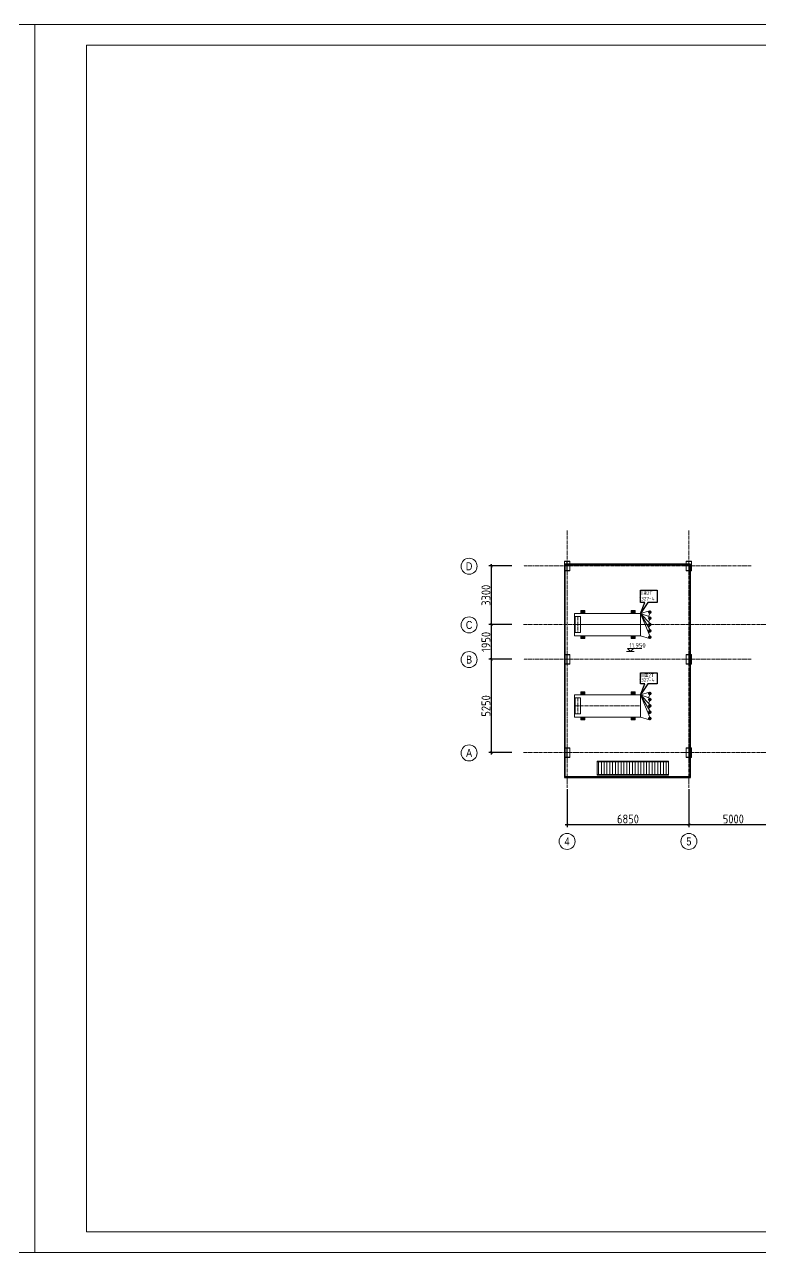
# Model space of a CAD drawing. Header units: millimetres. Extents: x 163705 to 1616509, y 81827 to 302547.
# Drawn here: x 931439 to 972828, y 114945 to 184010 of the extents above; entities that cross this region are included whole.
import ezdxf
from ezdxf.enums import TextEntityAlignment as Align

# ---------------------------------------------------------------- set-up
doc = ezdxf.new("R2010")
doc.units = ezdxf.units.MM
doc.header["$LTSCALE"] = 10
doc.linetypes.add('CENTER2', pattern=[28.575, 19.05, -3.175, 3.175, -3.175])
for name, color, linetype, lineweight in [('1-中心线', 1, 'CENTER2', 0), ('1-剖面线', 8, 'Continuous', 0), ('1-图框层', 7, 'Continuous', 0), ('1-护栏', 4, 'Continuous', 18), ('1-文本', 4, 'Continuous', 0), ('1-标注', 3, 'Continuous', 0), ('1-设备轮廓', 2, 'Continuous', 18), ('1-钢构', 6, 'Continuous', 0)]:
    doc.layers.add(name, color=color, linetype=linetype, lineweight=lineweight)
doc.styles.add('ARIAL', font='arial.ttf', dxfattribs={"width": 0.7})
doc.styles.add('HZ', font='gbenor.shx', dxfattribs={"bigfont": 'gbcbig.shx'})
doc.styles.get("Standard").update_dxf_attribs({"font": 'arial.ttf'})
doc.dimstyles.new('100$0', dxfattribs={"dimscale": 100, "dimtxt": 5, "dimasz": 1.5, "dimexe": 1.5, "dimexo": 0.5, "dimtad": 1, "dimdec": 0, "dimdsep": 46, "dimtxsty": 'HZ', "dimblk": 'ARCHTICK', "dimcen": 2.5, "dimdle": 1, "dimclrd": 256, "dimclre": 256, "dimadec": 0, "dimazin": 0, "dimtfac": 1, "dimtdec": 0, "dimtmove": 0, "dimatfit": 3, "dimfxl": 0, "dimarcsym": 0})

# ---------------------------------------------------------------- blocks, each defined once
blk = doc.blocks.new('_ArchTick')
at = {"const_width": 0.15}
blk.add_lwpolyline([(-0.5, -0.5), (0.5, 0.5)], dxfattribs=at)
blk = doc.blocks.new('*D233')
at = {"layer": '1-标注', "lineweight": -2, "transparency": 16777216}
for p, q in [((961953, 141009), (961953, 138863)), ((968803, 141009), (968803, 138863)), ((961853, 139013), (968903, 139013))]:
    blk.add_line(p, q, dxfattribs=at)
at = {"layer": 'Defpoints', "transparency": 16777216}
for p in [(961953, 141059), (968803, 141059), (968803, 139013)]:
    blk.add_point(p, dxfattribs=at)
at = {"layer": '1-标注', "lineweight": -2, "transparency": 16777216, "xscale": 150, "yscale": 150, "zscale": 150, "rotation": 180}
blk.add_blockref('_ArchTick', (961953, 139013), dxfattribs=at)
at = {"layer": '1-标注', "lineweight": -2, "transparency": 16777216, "xscale": 150, "yscale": 150, "zscale": 150}
blk.add_blockref('_ArchTick', (968803, 139013), dxfattribs=at)
at = {"layer": '1-标注', "transparency": 16777216, "insert": (965378, 139325), "char_height": 500, "attachment_point": 5, "style": 'HZ'}
blk.add_mtext('6850', dxfattribs=at)
blk = doc.blocks.new('*D234')
at = {"layer": '1-标注', "lineweight": -2, "transparency": 16777216}
for p, q in [((968803, 141009), (968803, 138863)), ((973803, 140509), (973803, 138863)), ((968703, 139013), (973903, 139013))]:
    blk.add_line(p, q, dxfattribs=at)
at = {"layer": 'Defpoints', "transparency": 16777216}
for p in [(968803, 141059), (973803, 140559), (973803, 139013)]:
    blk.add_point(p, dxfattribs=at)
at = {"layer": '1-标注', "lineweight": -2, "transparency": 16777216, "xscale": 150, "yscale": 150, "zscale": 150, "rotation": 180}
blk.add_blockref('_ArchTick', (968803, 139013), dxfattribs=at)
at = {"layer": '1-标注', "lineweight": -2, "transparency": 16777216, "xscale": 150, "yscale": 150, "zscale": 150}
blk.add_blockref('_ArchTick', (973803, 139013), dxfattribs=at)
at = {"layer": '1-标注', "transparency": 16777216, "insert": (971303, 139325), "char_height": 500, "attachment_point": 5, "style": 'HZ'}
blk.add_mtext('5000', dxfattribs=at)
blk = doc.blocks.new('*D244')
at = {"layer": '1-标注', "lineweight": -2, "transparency": 16777216}
for p, q in [((958841, 148310), (957552, 148310)), ((957702, 142960), (957702, 148410)), ((958841, 143060), (957552, 143060))]:
    blk.add_line(p, q, dxfattribs=at)
at = {"layer": 'Defpoints', "transparency": 16777216}
for p in [(957702, 148310), (958891, 148310), (958891, 143060)]:
    blk.add_point(p, dxfattribs=at)
at = {"layer": '1-标注', "lineweight": -2, "transparency": 16777216, "xscale": 150, "yscale": 150, "zscale": 150}
for p, rotation in [((957702, 148310), 90), ((957702, 143060), 270)]:
    blk.add_blockref('_ArchTick', p, dxfattribs=dict(at, rotation=rotation))
at = {"layer": '1-标注', "transparency": 16777216, "insert": (957389, 145685), "char_height": 500, "attachment_point": 5, "rotation": 90, "style": 'HZ'}
blk.add_mtext('5250', dxfattribs=at)
blk = doc.blocks.new('*D245')
at = {"layer": '1-标注', "lineweight": -2, "transparency": 16777216}
for p, q in [((958841, 150260), (957552, 150260)), ((957702, 148210), (957702, 150360)), ((958841, 148310), (957552, 148310))]:
    blk.add_line(p, q, dxfattribs=at)
at = {"layer": 'Defpoints', "transparency": 16777216}
for p in [(957702, 150260), (958891, 150260), (958891, 148310)]:
    blk.add_point(p, dxfattribs=at)
at = {"layer": '1-标注', "lineweight": -2, "transparency": 16777216, "xscale": 150, "yscale": 150, "zscale": 150}
for p, rotation in [((957702, 150260), 90), ((957702, 148310), 270)]:
    blk.add_blockref('_ArchTick', p, dxfattribs=dict(at, rotation=rotation))
at = {"layer": '1-标注', "transparency": 16777216, "insert": (957389, 149285), "char_height": 500, "attachment_point": 5, "rotation": 90, "style": 'HZ'}
blk.add_mtext('1950', dxfattribs=at)
blk = doc.blocks.new('*D246')
at = {"layer": '1-标注', "lineweight": -2, "transparency": 16777216}
for p, q in [((958841, 153560), (957552, 153560)), ((957702, 150160), (957702, 153660)), ((958841, 150260), (957552, 150260))]:
    blk.add_line(p, q, dxfattribs=at)
at = {"layer": 'Defpoints', "transparency": 16777216}
for p in [(957702, 153560), (958891, 153560), (958891, 150260)]:
    blk.add_point(p, dxfattribs=at)
at = {"layer": '1-标注', "lineweight": -2, "transparency": 16777216, "xscale": 150, "yscale": 150, "zscale": 150}
for p, rotation in [((957702, 153560), 90), ((957702, 150260), 270)]:
    blk.add_blockref('_ArchTick', p, dxfattribs=dict(at, rotation=rotation))
at = {"layer": '1-标注', "transparency": 16777216, "insert": (957389, 151910), "char_height": 500, "attachment_point": 5, "rotation": 90, "style": 'HZ'}
blk.add_mtext('3300', dxfattribs=at)
blk = doc.blocks.new('G$CEDFA10A2')
for p, q in [((0, 535), (0, 553)), ((0, 553), (150, 553)), ((131.5, 535), (0, 535)), ((0, 535), (0, 21)), ((0, 21), (131.5, 21)), ((0, 3), (0, 21)), ((150, 3), (0, 3)), ((144.5, 34), (144.5, 522)), ((300, 553), (150, 553)), ((150, 3), (300, 3)), ((155.5, 34), (155.5, 522)), ((168.5, 535), (300, 535)), ((300, 21), (168.5, 21)), ((300, 535), (300, 553)), ((300, 535), (300, 21)), ((300, 3), (300, 21))]:
    blk.add_line(p, q)
for centre, start, end in [((131.5, 522), 0, 90), ((131.5, 34), 270, 0), ((168.5, 522), 90, 180), ((168.5, 34), 180, 270)]:
    blk.add_arc(centre, 13, start, end)
at = {"layer": '1-中心线'}
for p, q in [((-3, 278), (303, 278)), ((150, 0), (150, 556))]:
    blk.add_line(p, q, dxfattribs=at)
blk.add_text('HC_SUPERPART', height=0.001).set_placement((150, 3))
blk = doc.blocks.new('*U489')
at = {"layer": '1-护栏'}
h = blk.add_hatch(dxfattribs=at)
h.set_pattern_fill('ANSI31', color=256, scale=50, angle=315)
h.set_pattern_definition([(0, (-900, 1161.77), (4e-14, 158.75), [])])
h.paths.add_polyline_path([(800, 0), (0, 0), (0, 4000), (800, 4000)])
for p, q in [((50, 4000), (50, 0)), ((750, 4000), (750, 0))]:
    blk.add_line(p, q, dxfattribs=at)
at = {"layer": '1-钢构'}
blk.add_lwpolyline([(800, 0), (0, 0), (0, 4000), (800, 4000)], close=True, dxfattribs=at)
blk = doc.blocks.new('123振动筛-俯视图')
for p, q in [((0, 1557), (3700, 1557)), ((0, 1557), (0, 297)), ((339, 1717), (569, 1717)), ((339, 1557), (339, 1717)), ((349, 1557), (349, 1717)), ((559, 1557), (559, 1717)), ((569, 1557), (569, 1717)), ((3183, 1717), (3413, 1717)), ((3183, 1557), (3183, 1717)), ((3193, 1557), (3193, 1717)), ((3403, 1557), (3403, 1717)), ((3413, 1557), (3413, 1717)), ((4204, 1704), (3700, 1557)), ((3700, 1557), (3700, 297)), ((3700, 297), (3700, 1557)), ((4225, 297), (3700, 1557)), ((4225, 1355), (3700, 1557)), ((4225, 1002), (3700, 1557)), ((4225, 650), (3700, 1557)), ((4225, 1557), (4152, 1383)), ((30, 1377), (330, 1377)), ((30, 1377), (30, 477)), ((330, 1377), (330, 477)), ((4225, 1205), (4152, 1079)), ((4225, 852), (4152, 775)), ((0, 297), (3700, 297)), ((30, 477), (330, 477)), ((339, 297), (339, 137)), ((339, 137), (569, 137)), ((349, 297), (349, 137)), ((559, 297), (559, 137)), ((569, 297), (569, 137)), ((3183, 297), (3183, 137)), ((3183, 137), (3413, 137)), ((3193, 297), (3193, 137)), ((3403, 297), (3403, 137)), ((3413, 297), (3413, 137)), ((4204, 150), (3700, 297)), ((4225, 500), (4152, 472))]:
    blk.add_line(p, q)
for centre in [(4225, 1632), (4225, 1280), (4225, 927), (4225, 575), (4225, 222)]:
    blk.add_circle(centre, 75)
at = {"layer": '1-中心线'}
for p, q in [((402, 1642), (505, 1642)), ((454, 1591), (454, 1693)), ((3247, 1642), (3349, 1642)), ((3298, 1591), (3298, 1693)), ((4135, 1632), (4315, 1632)), ((4225, 1722), (4225, 1542)), ((0, 927), (3700, 927)), ((180, 1377), (180, 477)), ((4135, 1280), (4315, 1280)), ((4135, 927), (4315, 927)), ((4225, 1370), (4225, 1190)), ((4225, 1017), (4225, 837)), ((402, 212), (505, 212)), ((454, 263), (454, 161)), ((3247, 212), (3349, 212)), ((3298, 263), (3298, 161)), ((4135, 575), (4315, 575)), ((4135, 222), (4315, 222)), ((4225, 665), (4225, 485)), ((4225, 312), (4225, 132))]:
    blk.add_line(p, q, dxfattribs=at)
at = {"layer": '1-剖面线'}
for points in [[(404, 1692), (504, 1692), (504, 1592), (404, 1592)], [(3248, 1692), (3348, 1692), (3348, 1592), (3248, 1592)], [(404, 162), (504, 162), (504, 262), (404, 262)], [(3248, 162), (3348, 162), (3348, 262), (3248, 262)]]:
    blk.add_lwpolyline(points, close=True, dxfattribs=at)

msp = doc.modelspace()

# ---------------------------------------------------------------- linework, layer by layer
msp.add_lwpolyline([(961802.847, 141659.632), (968902.847, 141659.632), (968902.847, 153659.632), (961802.847, 153659.632)], close=True)
at = {"elevation": -44186.436}
for points in [[(966077.847, 151498.852), (966077.847, 152203.131), (967019.566, 152203.131), (967019.566, 151498.852), (966491.054, 151498.852), (966088.543, 150889.632), (966317.072, 151498.852), (966077.847, 151498.852)], [(966077.847, 146923.399), (966077.847, 147538.716), (967019.566, 147538.716), (967019.566, 146923.399), (966491.054, 146923.399), (966088.543, 146314.179), (966317.072, 146923.399), (966077.847, 146923.399)]]:
    msp.add_lwpolyline(points, dxfattribs=at)
at = {"layer": '1-中心线'}
for p, q in [((961952.847, 155559.632), (961952.847, 141059.499)), ((968802.847, 155559.632), (968802.847, 141059.499)), ((972303.197, 153559.632), (959502.847, 153559.632)), ((959502.847, 150259.632), (1024303.122, 150259.632)), ((972303.197, 148309.632), (959502.847, 148309.632)), ((959502.847, 143059.632), (1024313.122, 143059.632))]:
    msp.add_line(p, q, dxfattribs=at)
at = {"layer": '1-图框层'}
for points in [[(932014.948, 184010.246), (834230.077, 184010.246), (834230.077, 114944.595), (932014.948, 114944.595)], [(1029799.818, 184010.246), (932014.948, 184010.246), (932014.948, 114944.595), (1029799.818, 114944.595)]]:
    msp.add_lwpolyline(points, close=True, dxfattribs=at)
msp.add_lwpolyline([(934921.751, 182847.525), (934921.751, 116107.316), (1028637.096, 116107.316), (1028637.096, 182847.525), (934921.751, 182847.525)], dxfattribs=at)
at = {"layer": '1-护栏'}
msp.add_lwpolyline([(961852.847, 141709.632), (968852.847, 141709.632), (968852.847, 153609.632), (961852.847, 153609.632)], close=True, dxfattribs=at)
for centre in [(956441.552, 153539.166), (956441.552, 150239.166), (956441.552, 148289.166), (956441.552, 143039.166), (961952.847, 138062.793), (968802.847, 138062.793)]:
    msp.add_circle(centre, 450, dxfattribs=at)
at = {"layer": '1-文本'}
msp.add_line((965297.055, 148754.524), (965724.328, 148754.524), dxfattribs=at)
msp.add_lwpolyline([(966165.064, 148924.229), (965354.622, 148924.229), (965524.328, 148754.524), (965694.034, 148924.229)], dxfattribs=at)

# ---------------------------------------------------------------- block references
at = {"rotation": 90}
msp.add_blockref('*U489', (967652.847, 141786.871), dxfattribs=at)
at = {"layer": '1-设备轮廓'}
for p in [(962377.847, 149332.488), (962377.847, 144757.036)]:
    msp.add_blockref('123振动筛-俯视图', p, dxfattribs=at)
at = {"layer": '1-钢构'}
for p in [(961802.847, 153281.632), (968652.847, 153281.632), (961802.847, 148031.632), (968652.847, 148031.632), (961802.847, 142781.632), (968652.847, 142781.632)]:
    msp.add_blockref('G$CEDFA10A2', p, dxfattribs=at)

# ---------------------------------------------------------------- texts
at = {"layer": '1-护栏', "style": 'ARIAL', "width": 0.8}
for s, p in [('D', (956441.552, 153539.166)), ('C', (956441.552, 150239.166)), ('B', (956441.552, 148289.166)), ('A', (956441.552, 143039.166)), ('4', (961952.847, 138062.793)), ('5', (968802.847, 138062.793))]:
    msp.add_text(s, height=450, dxfattribs=at).set_placement(p, align=Align.MIDDLE_CENTER)
at = {"layer": '1-文本', "style": 'HZ'}
for s, height, p in [('自重2T', 200, (966754.577, 151931.702)), ('1327-4', 200, (966865.642, 151620.125, -44186.436)), ('11.950', 250, (966372.009, 148964.229)), ('1327-4', 200, (966865.642, 147044.673, -44186.436)), ('自重2T', 200, (966831.243, 147300.356, -44186.436))]:
    msp.add_text(s, height=height, dxfattribs=at).set_placement(p, align=Align.RIGHT)

# ---------------------------------------------------------------- dimensions: what is measured, and where the dimension line sits
at = {"layer": '1-标注'}
for base, p1, p2, picture, middle in [((957701.532, 153559.632), (958891.393, 150259.632), (958891.393, 153559.632), '*D246', (957389.032, 151909.632)), ((957701.532, 150259.632), (958891.393, 148309.632), (958891.393, 150259.632), '*D245', (957389.032, 149284.632)), ((957701.532, 148309.632), (958891.393, 143059.632), (958891.393, 148309.632), '*D244', (957389.032, 145684.632))]:
    dim = msp.add_linear_dim(base=base, p1=p1, p2=p2, angle=90, dimstyle='100$0', override={"dimtol": 0, "dimlim": 0, "dimtdec": 8, "dimtix": 1}, dxfattribs=at)
    dim.commit()
    dim.dimension.update_dxf_attribs({"geometry": picture, "text_midpoint": middle})
for base, p1, p2, picture, middle in [((968802.847, 139012.793), (961952.847, 141059.499), (968802.847, 141059.499), '*D233', (965377.847, 139325.293)), ((973802.847, 139012.793), (968802.847, 141059.499), (973802.847, 140559.499), '*D234', (971302.847, 139325.293))]:
    dim = msp.add_linear_dim(base=base, p1=p1, p2=p2, dimstyle='100$0', override={"dimtol": 0, "dimlim": 0, "dimtdec": 8, "dimtix": 1}, dxfattribs=at)
    dim.commit()
    dim.dimension.update_dxf_attribs({"geometry": picture, "text_midpoint": middle})

doc.saveas('drawing.dxf')
